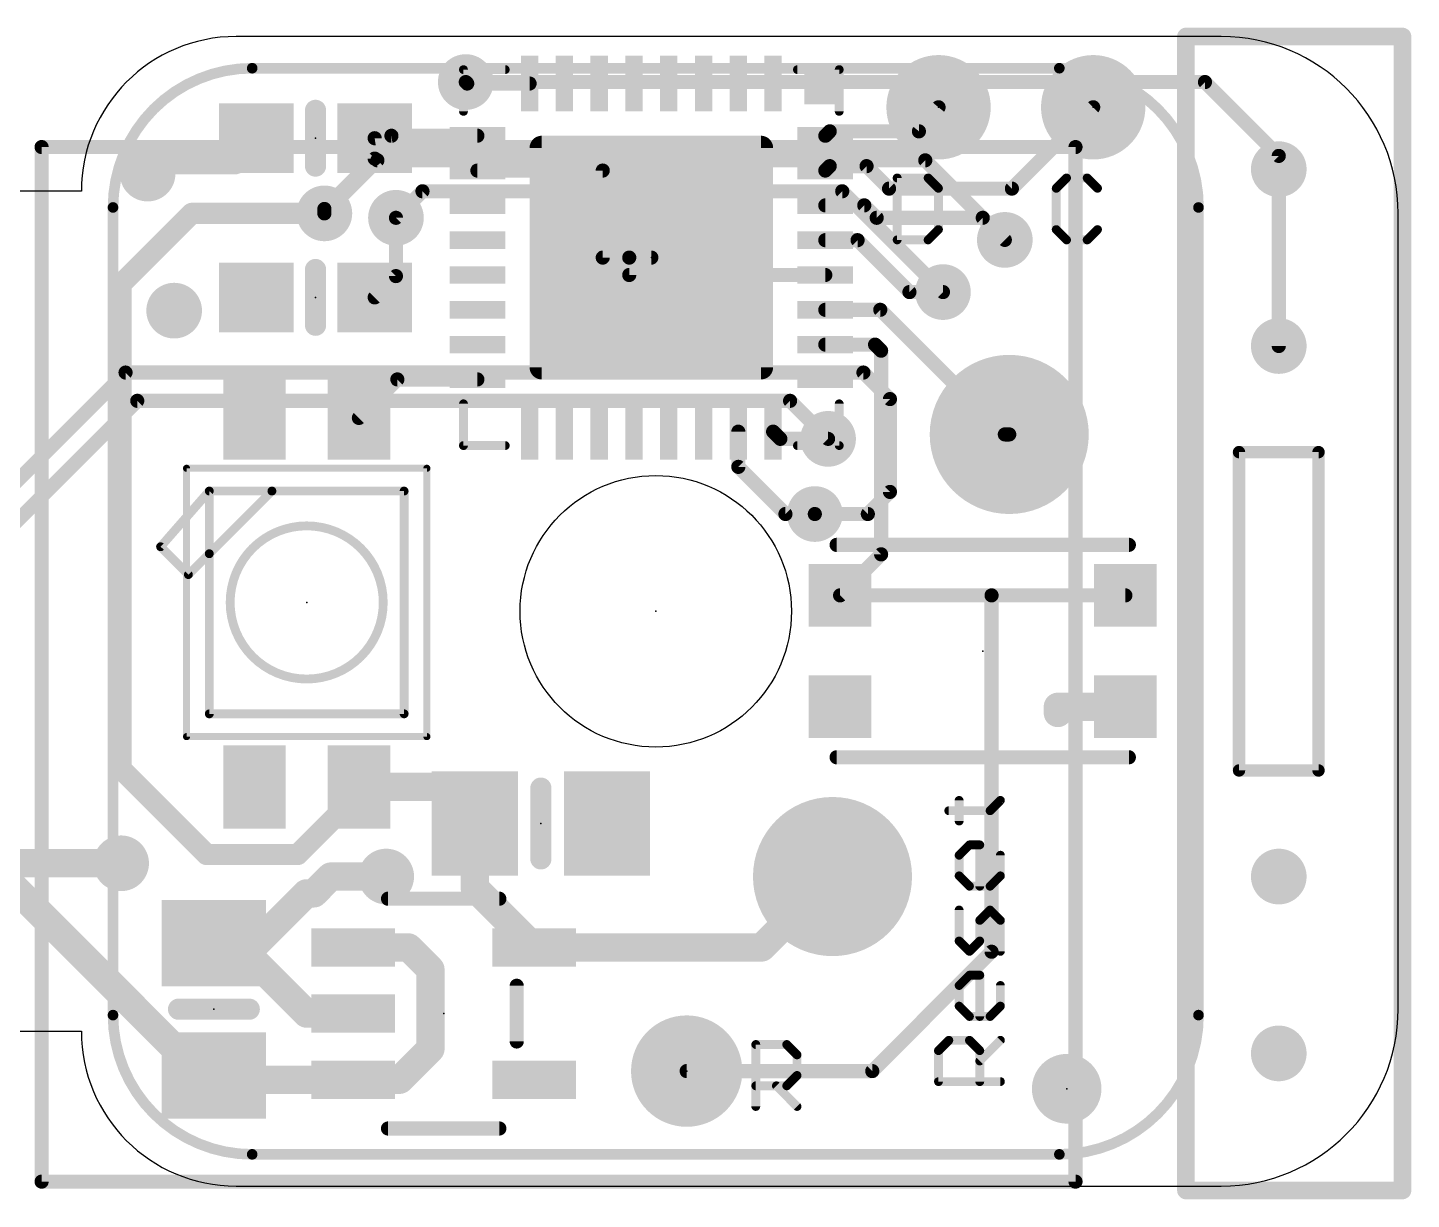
# Model space of a CAD drawing. Extents: x 0 to 31.8, y -8.4 to 8.4.
# Drawn here: x 11.93 to 31.81, y -8.45 to 8.38 of the extents above; entities that cross this region are included whole.
import ezdxf

# ---------------------------------------------------------------- set-up
doc = ezdxf.new("R2010")
doc.units = 0
for name, color, linetype in [('1', 12, 'CONTINUOUS'), ('16', 5, 'CONTINUOUS'), ('17', 110, 'CONTINUOUS'), ('18', 3, 'CONTINUOUS'), ('20', 53, 'CONTINUOUS'), ('21', 40, 'CONTINUOUS'), ('22', 6, 'CONTINUOUS'), ('23', 53, 'CONTINUOUS'), ('24', 53, 'CONTINUOUS'), ('46', 140, 'CONTINUOUS')]:
    doc.layers.add(name, color=color, linetype=linetype)

# ---------------------------------------------------------------- blocks, each defined once
blk = doc.blocks.new('RECT')
blk.add_solid([(-0.5, -0.5), (0.5, -0.5), (-0.5, 0.5), (0.5, 0.5)])
blk = doc.blocks.new('PIE')
at = {"const_width": 0.5}
blk.add_lwpolyline([(0, -0.25, 1), (0, 0.25, 1), (0, -0.25)], format="xyb", dxfattribs=at)
blk = doc.blocks.new('RECT560000X560000R10')
at = {"const_width": 0.175}
blk.add_lwpolyline([(1.6625, -1.575), (1.6625, 1.575, 0.4142), (1.575, 1.6625), (-1.575, 1.6625, 0.4142), (-1.6625, 1.575), (-1.6625, -1.575, 0.4142), (-1.575, -1.6625), (1.575, -1.6625, 0.4142)], format="xyb", close=True, dxfattribs=at)
blk.add_solid([(-1.6004, -1.6004), (1.6004, -1.6004), (-1.6004, 1.6004), (1.6004, 1.6004)])
blk = doc.blocks.new('ROUNDP')
at = {"const_width": 0.5}
blk.add_lwpolyline([(0, -0.25, 1), (0, 0.25, 1), (0, -0.25)], format="xyb", dxfattribs=at)
blk = doc.blocks.new('ROUNDV')
at = {"const_width": 0.5}
blk.add_lwpolyline([(0, -0.25, 1), (0, 0.25, 1), (0, -0.25)], format="xyb", dxfattribs=at)

msp = doc.modelspace()

# ---------------------------------------------------------------- linework, layer by layer
at = {"layer": '1'}
for points, const_width in [([(31.6865, 8.255), (28.575, 8.255)], 0.254), ([(28.575, 8.255), (28.575, -8.3185)], 0.254), ([(31.6865, -8.3185), (31.6865, 8.255)], 0.254), ([(18.2455, 7.58), (18.2245, 7.601)], 0.2032), ([(19.1415, 7.58), (18.2455, 7.58)], 0.2032), ([(24.737, 6.8935), (25.019, 7.239)], 0.2032), ([(26.0732, 6.0707), (27.2415, 7.239)], 0.2032), ([(15.2155, 6.7945), (14.898, 6.477)], 0.4064), ([(23.3915, 6.83), (23.455, 6.8935)], 0.2032), ([(24.737, 6.8935), (23.455, 6.8935)], 0.2032), ([(26.9875, 6.6675), (12.1285, 6.6675)], 0.2032), ([(12.1285, 6.6675), (12.1285, -8.1915)], 0.2032), ([(17.156, 6.83), (16.9155, 6.7945)], 0.2032), ([(16.9155, 6.7945), (16.9155, 6.5015)], 0.2032), ([(18.3915, 6.83), (17.156, 6.83)], 0.2032), ([(26.9875, -8.1915), (26.9875, 6.6675)], 0.2032), ([(14.898, 6.477), (13.7795, 6.477)], 0.4064), ([(16.9155, 6.5015), (16.1925, 5.7785)], 0.2032), ([(18.3915, 6.33), (20.193, 6.33)], 0.2032), ([(20.193, 6.33), (20.193, 5.08)], 0.2032), ([(23.3915, 6.33), (23.455, 6.3935)], 0.2032), ([(23.9846, 6.3935), (23.455, 6.3935)], 0.2032), ([(23.9846, 6.3935), (24.3074, 6.0707)], 0.2032), ([(24.3074, 6.0707), (26.0732, 6.0707)], 0.2032), ([(14.2875, 5.715), (13.2715, 4.699)], 0.3048), ([(16.1925, 5.715), (14.2875, 5.715)], 0.3048), ([(16.1925, 5.7785), (16.1925, 5.715)], 0.2032), ([(23.3915, 5.83), (23.9515, 5.83)], 0.2032), ([(24.13, 5.6515), (23.9515, 5.83)], 0.2032), ([(17.2212, 4.8142), (17.2212, 5.6515)], 0.2032), ([(25.654, 5.6515), (24.13, 5.6515)], 0.2032), ([(25.654, 5.6515), (25.9715, 5.334)], 0.2032), ([(23.3915, 5.33), (23.8555, 5.33)], 0.2032), ([(24.6008, 4.5847), (23.8555, 5.33)], 0.2032), ([(20.193, 5.08), (20.574, 5.08)], 0.2032), ([(20.574, 5.08), (20.8915, 5.08)], 0.2032), ([(20.574, 4.83), (20.574, 5.08)], 0.2032), ([(13.2715, 4.699), (13.2715, -2.2654)], 0.3048), ([(16.9155, 4.5085), (17.2212, 4.8142)], 0.2032), ([(23.3915, 4.83), (20.574, 4.83)], 0.2032), ([(24.6008, 4.5847), (25.0825, 4.5847)], 0.2032), ([(23.3915, 4.33), (24.1815, 4.33)], 0.2032), ([(24.1815, 4.33), (25.9715, 2.54)], 0.2032), ([(23.3915, 3.83), (24.1068, 3.83)], 0.2032), ([(24.1068, 3.83), (24.1935, 3.7433)], 0.2032), ([(24.1935, 3.7433), (24.1935, 0.818)], 0.2032), ([(17.2415, 3.33), (16.6885, 2.777)], 0.2032), ([(18.3915, 3.33), (17.2415, 3.33)], 0.2032), ([(22.1415, 2.58), (22.1415, 2.0741)], 0.2032), ([(22.6415, 2.58), (22.745, 2.4765)], 0.2032), ([(25.9715, 2.54), (26.035, 2.54)], 0.2032), ([(22.745, 2.4765), (23.4315, 2.4765)], 0.2032), ([(22.1415, 2.0741), (22.8188, 1.3968)], 0.2032), ([(22.8188, 1.3968), (23.2408, 1.3968)], 0.2032), ([(24.1935, 0.818), (23.604, 0.2285)], 0.2032), ([(23.604, 0.2285), (25.781, 0.2285)], 0.2032), ([(25.781, 0.2285), (27.704, 0.2285)], 0.2032), ([(25.781, -4.8895), (25.781, 0.2285)], 0.2032), ([(27.704, -1.3715), (26.7335, -1.3715)], 0.4064), ([(26.7335, -1.3715), (26.7335, -1.4605)], 0.4064), ([(13.2715, -2.2654), (14.4986, -3.4925)], 0.3048), ([(17.829, -2.523), (16.6885, -2.523)], 0.4064), ([(16.6885, -2.6155), (16.6885, -2.523)], 0.3048), ([(18.354, -3.048), (17.829, -2.523)], 0.4064), ([(15.8115, -3.4925), (16.6885, -2.6155)], 0.3048), ([(18.354, -3.9754), (18.354, -3.048)], 0.4064), ([(14.4986, -3.4925), (15.8115, -3.4925)], 0.3048), ([(14.4333, -6.665), (11.4935, -3.7252)], 0.4064), ([(16.043, -4.0513), (16.2843, -3.81)], 0.4064), ([(16.2843, -3.81), (17.0815, -3.81)], 0.4064), ([(19.2071, -4.8285), (18.354, -3.9754)], 0.4064), ([(22.4765, -4.8285), (23.495, -3.81)], 0.4064), ([(15.2207, -4.765), (15.9344, -4.0513)], 0.4064), ([(15.9344, -4.0513), (16.043, -4.0513)], 0.4064), ([(14.925, -4.765), (14.605, -4.765)], 0.4064), ([(14.605, -4.765), (15.2207, -4.765)], 0.4064), ([(15.9385, -5.7785), (14.925, -4.765)], 0.4064), ([(16.6069, -4.8285), (17.4015, -4.8285)], 0.4064), ([(17.4015, -4.8285), (17.7165, -5.1435)], 0.4064), ([(19.2071, -4.8285), (22.4765, -4.8285)], 0.4064), ([(17.7165, -5.1435), (17.7165, -6.2865)], 0.4064), ([(24.0665, -6.604), (25.781, -4.8895)], 0.2032), ([(16.6069, -5.7785), (15.9385, -5.7785)], 0.4064), ([(17.7165, -6.2865), (17.2745, -6.7285)], 0.4064), ([(14.4333, -6.665), (14.605, -6.665)], 0.4064), ([(14.605, -6.665), (14.6685, -6.7285)], 0.4064), ([(14.6685, -6.7285), (16.6069, -6.7285)], 0.4064), ([(17.2745, -6.7285), (16.6069, -6.7285)], 0.4064), ([(21.3995, -6.604), (24.0665, -6.604)], 0.2032), ([(12.1285, -8.1915), (26.9875, -8.1915)], 0.2032), ([(28.575, -8.3185), (31.6865, -8.3185)], 0.254)]:
    msp.add_lwpolyline(points, dxfattribs=dict(at, const_width=const_width))
for points, const_width in [([(28.575, 8.3185, 1), (28.575, 8.1915)], 0.127), ([(28.6385, 8.255, 1), (28.5115, 8.255)], 0.127), ([(31.75, 8.255, 1), (31.623, 8.255)], 0.127), ([(31.6865, 8.1915, 1), (31.6865, 8.3185)], 0.127), ([(18.2604, 7.6369, 1), (18.1886, 7.565)], 0.1016), ([(18.2455, 7.6308, 1), (18.2455, 7.5292)], 0.1016), ([(18.2095, 7.5441, 1), (18.2814, 7.6159)], 0.1016), ([(19.1415, 7.5292, 1), (19.1415, 7.6308)], 0.1016), ([(25.0584, 7.2069, 1), (24.9796, 7.2711)], 0.1016), ([(27.2774, 7.2031, 1), (27.2056, 7.2749)], 0.1016), ([(15.2873, 6.7227, 1), (15.1437, 6.8663)], 0.2032), ([(23.455, 6.9443, 1), (23.455, 6.8427)], 0.1016), ([(23.4909, 6.8576, 1), (23.4191, 6.9294)], 0.1016), ([(24.6976, 6.9256, 1), (24.7764, 6.8614)], 0.1016), ([(24.737, 6.8427, 1), (24.737, 6.9443)], 0.1016), ([(12.1285, 6.7183, 1), (12.1285, 6.6167)], 0.1016), ([(12.1793, 6.6675, 1), (12.0777, 6.6675)], 0.1016), ([(16.9663, 6.7945, 1), (16.8647, 6.7945)], 0.1016), ([(16.9081, 6.8448, 1), (16.9229, 6.7442)], 0.1016), ([(17.156, 6.8808, 1), (17.156, 6.7792)], 0.1016), ([(17.1634, 6.7797, 1), (17.1486, 6.8803)], 0.1016), ([(18.3915, 6.7792, 1), (18.3915, 6.8808)], 0.1016), ([(23.3556, 6.8659, 1), (23.4274, 6.7941)], 0.1016), ([(27.0383, 6.6675, 1), (26.9367, 6.6675)], 0.1016), ([(26.9875, 6.6167, 1), (26.9875, 6.7183)], 0.1016), ([(13.7795, 6.5786, 1), (13.7795, 6.3754)], 0.2032), ([(14.8262, 6.5488, 1), (14.9698, 6.4052)], 0.2032), ([(14.898, 6.3754, 1), (14.898, 6.5786)], 0.2032), ([(16.9514, 6.4656, 1), (16.8796, 6.5374)], 0.1016), ([(16.8647, 6.5015, 1), (16.9663, 6.5015)], 0.1016), ([(18.3915, 6.3808, 1), (18.3915, 6.2792)], 0.1016), ([(20.2438, 6.33, 1), (20.1422, 6.33)], 0.1016), ([(20.193, 6.2792, 1), (20.193, 6.3808)], 0.1016), ([(23.3556, 6.3659, 1), (23.4274, 6.2941)], 0.1016), ([(23.455, 6.4443, 1), (23.455, 6.3427)], 0.1016), ([(23.4909, 6.3576, 1), (23.4191, 6.4294)], 0.1016), ([(24.0205, 6.4294, 1), (23.9487, 6.3576)], 0.1016), ([(23.9846, 6.3427, 1), (23.9846, 6.4443)], 0.1016), ([(24.3074, 6.1215, 1), (24.3074, 6.0199)], 0.1016), ([(26.0732, 6.0199, 1), (26.0732, 6.1215)], 0.1016), ([(24.2715, 6.0348, 1), (24.3433, 6.1066)], 0.1016), ([(26.0373, 6.1066, 1), (26.1091, 6.0348)], 0.1016), ([(14.2875, 5.7912, 1), (14.2875, 5.6388)], 0.1524), ([(14.3414, 5.6611, 1), (14.2336, 5.7689)], 0.1524), ([(16.2433, 5.7785, 1), (16.1417, 5.7785)], 0.1016), ([(16.1566, 5.8144, 1), (16.2284, 5.7426)], 0.1016), ([(16.1925, 5.6388, 1), (16.1925, 5.7912)], 0.1524), ([(23.3915, 5.8808, 1), (23.3915, 5.7792)], 0.1016), ([(23.9874, 5.8659, 1), (23.9156, 5.7941)], 0.1016), ([(23.9515, 5.7792, 1), (23.9515, 5.8808)], 0.1016), ([(16.1417, 5.715, 1), (16.2433, 5.715)], 0.1016), ([(17.272, 5.6515, 1), (17.1704, 5.6515)], 0.1016), ([(24.13, 5.7023, 1), (24.13, 5.6007)], 0.1016), ([(24.0941, 5.6156, 1), (24.1659, 5.6874)], 0.1016), ([(25.6899, 5.6874, 1), (25.6181, 5.6156)], 0.1016), ([(25.654, 5.6007, 1), (25.654, 5.7023)], 0.1016), ([(23.3915, 5.3808, 1), (23.3915, 5.2792)], 0.1016), ([(23.8914, 5.3659, 1), (23.8196, 5.2941)], 0.1016), ([(23.8555, 5.2792, 1), (23.8555, 5.3808)], 0.1016), ([(25.9356, 5.2981, 1), (26.0074, 5.3699)], 0.1016), ([(20.193, 5.1308, 1), (20.193, 5.0292)], 0.1016), ([(20.574, 5.1308, 1), (20.574, 5.0292)], 0.1016), ([(20.6248, 5.08, 1), (20.5232, 5.08)], 0.1016), ([(20.574, 5.0292, 1), (20.574, 5.1308)], 0.1016), ([(20.8915, 5.0292, 1), (20.8915, 5.1308)], 0.1016), ([(20.1422, 5.08, 1), (20.2438, 5.08)], 0.1016), ([(13.3477, 4.699, 1), (13.1953, 4.699)], 0.1524), ([(13.2176, 4.7529, 1), (13.3254, 4.6451)], 0.1524), ([(17.1704, 4.8142, 1), (17.272, 4.8142)], 0.1016), ([(17.2571, 4.7783, 1), (17.1853, 4.8501)], 0.1016), ([(20.574, 4.8808, 1), (20.574, 4.7792)], 0.1016), ([(20.5232, 4.83, 1), (20.6248, 4.83)], 0.1016), ([(23.3915, 4.7792, 1), (23.3915, 4.8808)], 0.1016), ([(16.8796, 4.5444, 1), (16.9514, 4.4726)], 0.1016), ([(24.6008, 4.6355, 1), (24.6008, 4.5339)], 0.1016), ([(24.5649, 4.5488, 1), (24.6367, 4.6206)], 0.1016), ([(25.0825, 4.5339, 1), (25.0825, 4.6355)], 0.1016), ([(23.3915, 4.3808, 1), (23.3915, 4.2792)], 0.1016), ([(24.2174, 4.3659, 1), (24.1456, 4.2941)], 0.1016), ([(24.1815, 4.2792, 1), (24.1815, 4.3808)], 0.1016), ([(23.3915, 3.8808, 1), (23.3915, 3.7792)], 0.1016), ([(24.1427, 3.8659, 1), (24.0708, 3.7941)], 0.1016), ([(24.1068, 3.7792, 1), (24.1068, 3.8808)], 0.1016), ([(24.2443, 3.7433, 1), (24.1427, 3.7433)], 0.1016), ([(24.1576, 3.7073, 1), (24.2294, 3.7792)], 0.1016), ([(17.2415, 3.3808, 1), (17.2415, 3.2792)], 0.1016), ([(17.2774, 3.2941, 1), (17.2056, 3.3659)], 0.1016), ([(18.3915, 3.2792, 1), (18.3915, 3.3808)], 0.1016), ([(16.6526, 2.8129, 1), (16.7244, 2.7411)], 0.1016), ([(22.1923, 2.58, 1), (22.0907, 2.58)], 0.1016), ([(22.6774, 2.6159, 1), (22.6056, 2.5441)], 0.1016), ([(25.9715, 2.5908, 1), (25.9715, 2.4892)], 0.1016), ([(25.9356, 2.5041, 1), (26.0074, 2.5759)], 0.1016), ([(26.035, 2.4892, 1), (26.035, 2.5908)], 0.1016), ([(22.745, 2.5273, 1), (22.745, 2.4257)], 0.1016), ([(22.7091, 2.4406, 1), (22.7809, 2.5124)], 0.1016), ([(23.4315, 2.4257, 1), (23.4315, 2.5273)], 0.1016), ([(22.1774, 2.11, 1), (22.1056, 2.0382)], 0.1016), ([(22.0907, 2.0741, 1), (22.1923, 2.0741)], 0.1016), ([(22.8188, 1.4476, 1), (22.8188, 1.346)], 0.1016), ([(22.7828, 1.3609, 1), (22.8547, 1.4328)], 0.1016), ([(23.2408, 1.346, 1), (23.2408, 1.4476)], 0.1016), ([(24.1427, 0.818, 1), (24.2443, 0.818)], 0.1016), ([(24.2294, 0.7821, 1), (24.1576, 0.8539)], 0.1016), ([(23.604, 0.2793, 1), (23.604, 0.1777)], 0.1016), ([(23.5681, 0.2644, 1), (23.6399, 0.1926)], 0.1016), ([(25.781, 0.2793, 1), (25.781, 0.1777)], 0.1016), ([(25.8318, 0.2285, 1), (25.7302, 0.2285)], 0.1016), ([(25.781, 0.1777, 1), (25.781, 0.2793)], 0.1016), ([(27.704, 0.1777, 1), (27.704, 0.2793)], 0.1016), ([(26.7335, -1.2699, 1), (26.7335, -1.4731)], 0.2032), ([(26.8351, -1.3715, 1), (26.6319, -1.3715)], 0.2032), ([(27.704, -1.4731, 1), (27.704, -1.2699)], 0.2032), ([(26.6319, -1.4605, 1), (26.8351, -1.4605)], 0.2032), ([(13.3254, -2.2115, 1), (13.2176, -2.3193)], 0.1524), ([(13.1953, -2.2654, 1), (13.3477, -2.2654)], 0.1524), ([(16.6885, -2.4214, 1), (16.6885, -2.6246)], 0.2032), ([(16.7647, -2.523, 1), (16.6123, -2.523)], 0.1524), ([(17.9008, -2.4512, 1), (17.7572, -2.5948)], 0.2032), ([(17.829, -2.6246, 1), (17.829, -2.4214)], 0.2032), ([(16.6123, -2.6155, 1), (16.7647, -2.6155)], 0.1524), ([(16.7424, -2.6694, 1), (16.6346, -2.5616)], 0.1524), ([(18.4556, -3.048, 1), (18.2524, -3.048)], 0.2032), ([(18.2822, -3.1198, 1), (18.4258, -2.9762)], 0.2032), ([(14.4986, -3.4163, 1), (14.4986, -3.5687)], 0.1524), ([(14.4447, -3.5464, 1), (14.5525, -3.4386)], 0.1524), ([(15.7576, -3.4386, 1), (15.8654, -3.5464)], 0.1524), ([(15.8115, -3.5687, 1), (15.8115, -3.4163)], 0.1524), ([(16.2843, -3.7084, 1), (16.2843, -3.9116)], 0.2032), ([(16.3561, -3.8818, 1), (16.2124, -3.7382)], 0.2032), ([(17.0815, -3.9116, 1), (17.0815, -3.7084)], 0.2032), ([(18.4258, -3.9036, 1), (18.2822, -4.0472)], 0.2032), ([(23.5668, -3.8818, 1), (23.4232, -3.7382)], 0.2032), ([(15.9344, -3.9497, 1), (15.9344, -4.1529)], 0.2032), ([(16.0062, -4.1231, 1), (15.8625, -3.9795)], 0.2032), ([(15.9711, -3.9795, 1), (16.1148, -4.1231)], 0.2032), ([(16.043, -4.1529, 1), (16.043, -3.9497)], 0.2032), ([(18.2524, -3.9754, 1), (18.4556, -3.9754)], 0.2032), ([(14.605, -4.6634, 1), (14.605, -4.8666)], 0.2032), ([(14.605, -4.6634, 1), (14.605, -4.8666)], 0.2032), ([(14.9968, -4.6932, 1), (14.8532, -4.8368)], 0.2032), ([(14.925, -4.8666, 1), (14.925, -4.6634)], 0.2032), ([(15.2207, -4.8666, 1), (15.2207, -4.6634)], 0.2032), ([(15.1488, -4.6932, 1), (15.2925, -4.8368)], 0.2032), ([(16.6069, -4.7269, 1), (16.6069, -4.9301)], 0.2032), ([(17.4733, -4.7567, 1), (17.3297, -4.9003)], 0.2032), ([(17.4015, -4.9301, 1), (17.4015, -4.7269)], 0.2032), ([(19.2071, -4.7269, 1), (19.2071, -4.9301)], 0.2032), ([(19.1353, -4.9003, 1), (19.2789, -4.7567)], 0.2032), ([(22.4047, -4.7567, 1), (22.5483, -4.9003)], 0.2032), ([(22.4765, -4.9301, 1), (22.4765, -4.7269)], 0.2032), ([(17.8181, -5.1435, 1), (17.6149, -5.1435)], 0.2032), ([(17.6447, -5.2153, 1), (17.7883, -5.0717)], 0.2032), ([(25.7302, -4.8895, 1), (25.8318, -4.8895)], 0.1016), ([(25.8169, -4.9254, 1), (25.7451, -4.8536)], 0.1016), ([(15.9385, -5.6769, 1), (15.9385, -5.8801)], 0.2032), ([(15.8667, -5.8503, 1), (16.0103, -5.7067)], 0.2032), ([(16.6069, -5.8801, 1), (16.6069, -5.6769)], 0.2032), ([(17.7883, -6.3583, 1), (17.6447, -6.2147)], 0.2032), ([(17.6149, -6.2865, 1), (17.8181, -6.2865)], 0.2032), ([(14.4333, -6.5634, 1), (14.4333, -6.7666)], 0.2032), ([(14.3614, -6.7368, 1), (14.5051, -6.5932)], 0.2032), ([(14.6768, -6.5932, 1), (14.5332, -6.7368)], 0.2032), ([(14.6685, -6.6269, 1), (14.6685, -6.8301)], 0.2032), ([(14.5967, -6.8003, 1), (14.7403, -6.6567)], 0.2032), ([(14.605, -6.7666, 1), (14.605, -6.5634)], 0.2032), ([(16.6069, -6.6269, 1), (16.6069, -6.8301)], 0.2032), ([(16.6069, -6.8301, 1), (16.6069, -6.6269)], 0.2032), ([(17.2027, -6.6567, 1), (17.3463, -6.8003)], 0.2032), ([(17.2745, -6.8301, 1), (17.2745, -6.6269)], 0.2032), ([(21.3995, -6.5532, 1), (21.3995, -6.6548)], 0.1016), ([(24.0306, -6.5681, 1), (24.1024, -6.6399)], 0.1016), ([(24.0665, -6.6548, 1), (24.0665, -6.5532)], 0.1016), ([(12.1285, -8.1407, 1), (12.1285, -8.2423)], 0.1016), ([(12.0777, -8.1915, 1), (12.1793, -8.1915)], 0.1016), ([(26.9367, -8.1915, 1), (27.0383, -8.1915)], 0.1016), ([(26.9875, -8.2423, 1), (26.9875, -8.1407)], 0.1016), ([(28.575, -8.255, 1), (28.575, -8.382)], 0.127), ([(28.5115, -8.3185, 1), (28.6385, -8.3185)], 0.127), ([(31.623, -8.3185, 1), (31.75, -8.3185)], 0.127), ([(31.6865, -8.382, 1), (31.6865, -8.255)], 0.127)]:
    msp.add_lwpolyline(points, format="xyb", dxfattribs=dict(at, const_width=const_width))
at = {"layer": '16'}
for points, const_width in [([(31.6865, 8.255), (28.575, 8.255)], 0.254), ([(28.575, 8.255), (28.575, -8.3185)], 0.254), ([(31.6865, -8.3185), (31.6865, 8.255)], 0.254), ([(18.2245, 7.601), (28.8481, 7.601)], 0.2032), ([(28.8481, 7.601), (29.9085, 6.5405)], 0.2032), ([(26.9875, 6.6675), (12.1285, 6.6675)], 0.2032), ([(12.1285, 6.6675), (12.1285, -8.1915)], 0.2032), ([(26.9875, -8.1915), (26.9875, 6.6675)], 0.2032), ([(16.1925, 5.715), (16.9545, 6.477)], 0.2032), ([(24.8285, 6.477), (16.9545, 6.477)], 0.2032), ([(25.9715, 5.334), (24.8285, 6.477)], 0.2032), ([(29.9085, 6.5405), (29.9085, 3.81)], 0.2032), ([(17.2212, 5.6515), (17.6022, 6.0325)], 0.2032), ([(23.6347, 6.0325), (17.6022, 6.0325)], 0.2032), ([(23.6347, 6.0325), (25.0825, 4.5847)], 0.2032), ([(10.906, 1), (13.335, 3.429)], 0.2032), ([(13.335, 3.429), (23.9395, 3.429)], 0.2032), ([(23.9395, 3.429), (24.3205, 3.048)], 0.2032), ([(13.5033, 3.0226), (9.5282, -0.9525)], 0.2032), ([(22.8854, 3.0226), (13.5033, 3.0226)], 0.2032), ([(23.4315, 2.4765), (22.8854, 3.0226)], 0.2032), ([(24.3205, 3.048), (24.3205, 1.7145)], 0.2032), ([(24.3205, 1.7145), (24.0028, 1.3968)], 0.2032), ([(24.0028, 1.3968), (23.2408, 1.3968)], 0.2032), ([(4.753, -3.6195), (13.2715, -3.6195)], 0.4064), ([(12.1285, -8.1915), (26.9875, -8.1915)], 0.2032), ([(28.575, -8.3185), (31.6865, -8.3185)], 0.254)]:
    msp.add_lwpolyline(points, dxfattribs=dict(at, const_width=const_width))
for points, const_width in [([(28.575, 8.3185, 1), (28.575, 8.1915)], 0.127), ([(28.6385, 8.255, 1), (28.5115, 8.255)], 0.127), ([(31.75, 8.255, 1), (31.623, 8.255)], 0.127), ([(31.6865, 8.1915, 1), (31.6865, 8.3185)], 0.127), ([(18.2245, 7.6517, 1), (18.2245, 7.5502)], 0.1016), ([(28.884, 7.6369, 1), (28.8121, 7.565)], 0.1016), ([(28.8481, 7.5502, 1), (28.8481, 7.6517)], 0.1016), ([(12.1285, 6.7183, 1), (12.1285, 6.6167)], 0.1016), ([(12.1793, 6.6675, 1), (12.0777, 6.6675)], 0.1016), ([(27.0383, 6.6675, 1), (26.9367, 6.6675)], 0.1016), ([(26.9875, 6.6167, 1), (26.9875, 6.7183)], 0.1016), ([(16.9545, 6.5278, 1), (16.9545, 6.4262)], 0.1016), ([(16.9904, 6.4411, 1), (16.9186, 6.5129)], 0.1016), ([(24.8644, 6.5129, 1), (24.7926, 6.4411)], 0.1016), ([(24.8285, 6.4262, 1), (24.8285, 6.5278)], 0.1016), ([(29.9593, 6.5405, 1), (29.8577, 6.5405)], 0.1016), ([(29.8726, 6.5046, 1), (29.9444, 6.5764)], 0.1016), ([(17.6022, 6.0833, 1), (17.6022, 5.9817)], 0.1016), ([(17.6381, 5.9966, 1), (17.5663, 6.0684)], 0.1016), ([(23.6706, 6.0684, 1), (23.5988, 5.9966)], 0.1016), ([(23.6347, 5.9817, 1), (23.6347, 6.0833)], 0.1016), ([(16.1566, 5.7509, 1), (16.2284, 5.6791)], 0.1016), ([(17.1853, 5.6874, 1), (17.2571, 5.6156)], 0.1016), ([(25.9356, 5.2981, 1), (26.0074, 5.3699)], 0.1016), ([(25.0466, 4.5488, 1), (25.1184, 4.6206)], 0.1016), ([(29.8577, 3.81, 1), (29.9593, 3.81)], 0.1016), ([(13.335, 3.4798, 1), (13.335, 3.3782)], 0.1016), ([(13.3709, 3.3931, 1), (13.2991, 3.4649)], 0.1016), ([(23.9754, 3.4649, 1), (23.9036, 3.3931)], 0.1016), ([(23.9395, 3.3782, 1), (23.9395, 3.4798)], 0.1016), ([(13.5033, 3.0734, 1), (13.5033, 2.9718)], 0.1016), ([(13.5393, 2.9867, 1), (13.4674, 3.0585)], 0.1016), ([(22.9213, 3.0585, 1), (22.8495, 2.9867)], 0.1016), ([(22.8854, 2.9718, 1), (22.8854, 3.0734)], 0.1016), ([(24.3713, 3.048, 1), (24.2697, 3.048)], 0.1016), ([(24.2846, 3.0121, 1), (24.3564, 3.0839)], 0.1016), ([(23.3956, 2.4406, 1), (23.4674, 2.5124)], 0.1016), ([(24.3564, 1.6786, 1), (24.2846, 1.7504)], 0.1016), ([(24.2697, 1.7145, 1), (24.3713, 1.7145)], 0.1016), ([(23.2408, 1.4476, 1), (23.2408, 1.346)], 0.1016), ([(23.9669, 1.4328, 1), (24.0388, 1.3609)], 0.1016), ([(24.0028, 1.346, 1), (24.0028, 1.4476)], 0.1016), ([(13.2715, -3.7211, 1), (13.2715, -3.5179)], 0.2032), ([(12.1285, -8.1407, 1), (12.1285, -8.2423)], 0.1016), ([(12.0777, -8.1915, 1), (12.1793, -8.1915)], 0.1016), ([(26.9367, -8.1915, 1), (27.0383, -8.1915)], 0.1016), ([(26.9875, -8.2423, 1), (26.9875, -8.1407)], 0.1016), ([(28.575, -8.255, 1), (28.575, -8.382)], 0.127), ([(28.5115, -8.3185, 1), (28.6385, -8.3185)], 0.127), ([(31.623, -8.3185, 1), (31.75, -8.3185)], 0.127), ([(31.6865, -8.382, 1), (31.6865, -8.255)], 0.127)]:
    msp.add_lwpolyline(points, format="xyb", dxfattribs=dict(at, const_width=const_width))
at = {"layer": '20'}
for p, q in [((29.083, 8.255), (14.9225, 8.255)), ((12.7, 6.0325), (1.27, 6.0325)), ((31.623, -4.445), (31.623, 5.715)), ((31.623, -5.715), (31.623, -4.064)), ((1.3, -6.0325), (12.7, -6.0325)), ((14.9225, -8.255), (29.083, -8.255))]:
    msp.add_line(p, q, dxfattribs=at)
msp.add_circle((20.955, 0), 1.95, dxfattribs=at)
for centre, radius, start, end in [((14.9225, 6.0325), 2.2225, 90, 180), ((29.083, 5.715), 2.54, 0, 90), ((29.083, -5.715), 2.54, 270, 0), ((14.9225, -6.0325), 2.2225, 180, 270)]:
    msp.add_arc(centre, radius, start, end, dxfattribs=at)
at = {"layer": '21'}
for points, const_width in [([(18.7915, 7.78), (18.1915, 7.78)], 0.127), ([(18.1915, 7.78), (18.1915, 7.18)], 0.127), ([(23.5915, 7.78), (22.9915, 7.78)], 0.127), ([(23.5915, 7.18), (23.5915, 7.78)], 0.127), ([(16.0655, 6.3945), (16.0655, 7.1945)], 0.3048), ([(24.4242, 6.2238), (24.4242, 5.334)], 0.127), ([(24.8691, 6.2238), (24.4242, 6.2238)], 0.127), ([(25.0174, 6.0755), (24.8691, 6.2238)], 0.127), ([(26.8585, 6.2238), (26.7102, 6.0755)], 0.127), ([(27.1551, 6.2238), (26.8585, 6.2238)], 0.127), ([(27.3034, 6.0755), (27.1551, 6.2238)], 0.127), ([(25.0174, 5.4823), (25.0174, 6.0755)], 0.127), ([(26.7102, 6.0755), (26.7102, 5.4823)], 0.127), ([(24.4242, 5.334), (24.8691, 5.334)], 0.127), ([(24.8691, 5.334), (25.0174, 5.4823)], 0.127), ([(26.7102, 5.4823), (26.8585, 5.334)], 0.127), ([(26.8585, 5.334), (27.1551, 5.334)], 0.127), ([(27.1551, 5.334), (27.3034, 5.4823)], 0.127), ([(16.0655, 4.1085), (16.0655, 4.9085)], 0.3048), ([(18.1915, 2.38), (18.1915, 2.98)], 0.127), ([(23.5915, 2.98), (23.5915, 2.38)], 0.127), ([(18.7915, 2.38), (18.1915, 2.38)], 0.127), ([(23.5915, 2.38), (22.9915, 2.38)], 0.127), ([(23.554, 0.9539), (27.754, 0.9539)], 0.2032), ([(27.754, -2.0969), (23.554, -2.0969)], 0.2032), ([(19.304, -2.54), (19.304, -3.556)], 0.3048), ([(25.3148, -3.0128), (25.3148, -2.7162)], 0.127), ([(25.7597, -2.8645), (25.908, -2.7162)], 0.127), ([(25.1665, -2.8645), (25.7597, -2.8645)], 0.127), ([(25.3148, -3.5034), (25.4631, -3.3552)], 0.127), ([(25.4631, -3.3552), (25.6114, -3.3552)], 0.127), ([(25.6114, -3.3552), (25.6114, -3.9483)], 0.127), ([(25.3148, -3.8), (25.3148, -3.5034)], 0.127), ([(25.908, -3.5034), (25.908, -3.8)], 0.127), ([(25.4631, -3.9483), (25.3148, -3.8)], 0.127), ([(25.908, -3.8), (25.7597, -3.9483)], 0.127), ([(25.7597, -3.9483), (25.4631, -3.9483)], 0.127), ([(18.707, -4.1285), (17.107, -4.1285)], 0.2032), ([(25.3148, -4.7355), (25.3148, -4.2907)], 0.127), ([(25.7597, -4.2907), (25.6114, -4.439)], 0.127), ([(25.908, -4.439), (25.7597, -4.2907)], 0.127), ([(25.6114, -4.439), (25.6114, -4.7355)], 0.127), ([(25.908, -4.8838), (25.908, -4.439)], 0.127), ([(25.4631, -4.8838), (25.3148, -4.7355)], 0.127), ([(25.6114, -4.7355), (25.4631, -4.8838)], 0.127), ([(25.3148, -5.3745), (25.4631, -5.2262)], 0.127), ([(25.4631, -5.2262), (25.6114, -5.2262)], 0.127), ([(25.6114, -5.2262), (25.6114, -5.8194)], 0.127), ([(18.957, -5.3785), (18.957, -6.1785)], 0.2032), ([(25.3148, -5.6711), (25.3148, -5.3745)], 0.127), ([(25.908, -5.3745), (25.908, -5.6711)], 0.127), ([(14.097, -5.715), (15.113, -5.715)], 0.3048), ([(25.4631, -5.8194), (25.3148, -5.6711)], 0.127), ([(25.7597, -5.8194), (25.4631, -5.8194)], 0.127), ([(25.908, -5.6711), (25.7597, -5.8194)], 0.127), ([(22.3922, -7.112), (22.3922, -6.2222)], 0.127), ([(22.3922, -6.2222), (22.8371, -6.2222)], 0.127), ([(22.8371, -6.2222), (22.9854, -6.3705)], 0.127), ([(25.0182, -6.31), (25.1665, -6.1617)], 0.127), ([(25.1665, -6.1617), (25.4631, -6.1617)], 0.127), ([(25.4631, -6.1617), (25.6114, -6.31)], 0.127), ([(25.6114, -6.4583), (25.908, -6.1617)], 0.127), ([(22.9854, -6.3705), (22.9854, -6.6671)], 0.127), ([(25.0182, -6.7549), (25.0182, -6.31)], 0.127), ([(25.6114, -6.31), (25.6114, -6.7549)], 0.127), ([(22.8371, -6.8154), (22.3922, -6.8154)], 0.127), ([(22.6888, -6.8154), (22.9854, -7.112)], 0.127), ([(22.9854, -6.6671), (22.8371, -6.8154)], 0.127), ([(25.908, -6.7549), (25.0182, -6.7549)], 0.127), ([(18.707, -7.4285), (17.107, -7.4285)], 0.2032)]:
    msp.add_lwpolyline(points, dxfattribs=dict(at, const_width=const_width))
for points, const_width in [([(18.2233, 7.78, 1), (18.1598, 7.78)], 0.0635), ([(18.1915, 7.8117, 1), (18.1915, 7.7483)], 0.0635), ([(18.7915, 7.7483, 1), (18.7915, 7.8117)], 0.0635), ([(22.9915, 7.8117, 1), (22.9915, 7.7483)], 0.0635), ([(23.6232, 7.78, 1), (23.5598, 7.78)], 0.0635), ([(23.5915, 7.7483, 1), (23.5915, 7.8117)], 0.0635), ([(16.1417, 7.1945, 1), (15.9893, 7.1945)], 0.1524), ([(18.1598, 7.18, 1), (18.2233, 7.18)], 0.0635), ([(23.5598, 7.18, 1), (23.6232, 7.18)], 0.0635), ([(15.9893, 6.3945, 1), (16.1417, 6.3945)], 0.1524), ([(24.456, 6.2238, 1), (24.3925, 6.2238)], 0.0635), ([(24.4242, 6.2555, 1), (24.4242, 6.192)], 0.0635), ([(24.8916, 6.2462, 1), (24.8467, 6.2013)], 0.0635), ([(24.8691, 6.192, 1), (24.8691, 6.2555)], 0.0635), ([(26.8585, 6.2555, 1), (26.8585, 6.192)], 0.0635), ([(26.881, 6.2013, 1), (26.8361, 6.2462)], 0.0635), ([(27.1776, 6.2462, 1), (27.1327, 6.2013)], 0.0635), ([(27.1551, 6.192, 1), (27.1551, 6.2555)], 0.0635), ([(25.0492, 6.0755, 1), (24.9857, 6.0755)], 0.0635), ([(24.995, 6.053, 1), (25.0399, 6.0979)], 0.0635), ([(26.742, 6.0755, 1), (26.6785, 6.0755)], 0.0635), ([(26.6878, 6.0979, 1), (26.7327, 6.053)], 0.0635), ([(27.281, 6.053, 1), (27.3259, 6.0979)], 0.0635), ([(24.4242, 5.3658, 1), (24.4242, 5.3023)], 0.0635), ([(24.8467, 5.3565, 1), (24.8916, 5.3115)], 0.0635), ([(24.8691, 5.3023, 1), (24.8691, 5.3658)], 0.0635), ([(24.9857, 5.4823, 1), (25.0492, 5.4823)], 0.0635), ([(25.0399, 5.4598, 1), (24.995, 5.5047)], 0.0635), ([(26.7327, 5.5047, 1), (26.6878, 5.4598)], 0.0635), ([(26.6785, 5.4823, 1), (26.742, 5.4823)], 0.0635), ([(26.8585, 5.3658, 1), (26.8585, 5.3023)], 0.0635), ([(26.8361, 5.3115, 1), (26.881, 5.3565)], 0.0635), ([(27.1327, 5.3565, 1), (27.1776, 5.3115)], 0.0635), ([(27.1551, 5.3023, 1), (27.1551, 5.3658)], 0.0635), ([(27.3259, 5.4598, 1), (27.281, 5.5047)], 0.0635), ([(24.3925, 5.334, 1), (24.456, 5.334)], 0.0635), ([(16.1417, 4.9085, 1), (15.9893, 4.9085)], 0.1524), ([(15.9893, 4.1085, 1), (16.1417, 4.1085)], 0.1524), ([(18.2233, 2.98, 1), (18.1598, 2.98)], 0.0635), ([(23.6232, 2.98, 1), (23.5598, 2.98)], 0.0635), ([(18.1915, 2.4118, 1), (18.1915, 2.3482)], 0.0635), ([(18.1598, 2.38, 1), (18.2233, 2.38)], 0.0635), ([(18.7915, 2.3482, 1), (18.7915, 2.4118)], 0.0635), ([(22.9915, 2.4118, 1), (22.9915, 2.3482)], 0.0635), ([(23.5598, 2.38, 1), (23.6232, 2.38)], 0.0635), ([(23.5915, 2.3482, 1), (23.5915, 2.4118)], 0.0635), ([(23.554, 1.0047, 1), (23.554, 0.9031)], 0.1016), ([(27.754, 0.9031, 1), (27.754, 1.0047)], 0.1016), ([(23.554, -2.0461, 1), (23.554, -2.1477)], 0.1016), ([(27.754, -2.1477, 1), (27.754, -2.0461)], 0.1016), ([(19.3802, -2.54, 1), (19.2278, -2.54)], 0.1524), ([(25.3466, -2.7162, 1), (25.2831, -2.7162)], 0.0635), ([(25.9305, -2.7387, 1), (25.8855, -2.6938)], 0.0635), ([(25.1665, -2.8328, 1), (25.1665, -2.8963)], 0.0635), ([(25.2831, -3.0128, 1), (25.3466, -3.0128)], 0.0635), ([(25.7373, -2.8421, 1), (25.7822, -2.887)], 0.0635), ([(25.7597, -2.8963, 1), (25.7597, -2.8328)], 0.0635), ([(25.4631, -3.3234, 1), (25.4631, -3.3869)], 0.0635), ([(25.4856, -3.3776, 1), (25.4407, -3.3327)], 0.0635), ([(25.6432, -3.3552, 1), (25.5797, -3.3552)], 0.0635), ([(25.6114, -3.3869, 1), (25.6114, -3.3234)], 0.0635), ([(19.2278, -3.556, 1), (19.3802, -3.556)], 0.1524), ([(25.3466, -3.5034, 1), (25.2831, -3.5034)], 0.0635), ([(25.2924, -3.481, 1), (25.3373, -3.5259)], 0.0635), ([(25.9398, -3.5034, 1), (25.8763, -3.5034)], 0.0635), ([(25.3373, -3.7776, 1), (25.2924, -3.8225)], 0.0635), ([(25.2831, -3.8, 1), (25.3466, -3.8)], 0.0635), ([(25.8763, -3.8, 1), (25.9398, -3.8)], 0.0635), ([(25.9305, -3.8225, 1), (25.8855, -3.7776)], 0.0635), ([(25.4631, -3.9166, 1), (25.4631, -3.9801)], 0.0635), ([(25.4407, -3.9708, 1), (25.4856, -3.9259)], 0.0635), ([(25.5797, -3.9483, 1), (25.6432, -3.9483)], 0.0635), ([(25.7373, -3.9259, 1), (25.7822, -3.9708)], 0.0635), ([(25.7597, -3.9801, 1), (25.7597, -3.9166)], 0.0635), ([(17.107, -4.0777, 1), (17.107, -4.1793)], 0.1016), ([(18.707, -4.1793, 1), (18.707, -4.0777)], 0.1016), ([(25.3466, -4.2907, 1), (25.2831, -4.2907)], 0.0635), ([(25.7822, -4.2682, 1), (25.7373, -4.3131)], 0.0635), ([(25.7822, -4.3131, 1), (25.7373, -4.2682)], 0.0635), ([(25.6432, -4.439, 1), (25.5797, -4.439)], 0.0635), ([(25.589, -4.4165, 1), (25.6339, -4.4614)], 0.0635), ([(25.9398, -4.439, 1), (25.8763, -4.439)], 0.0635), ([(25.8855, -4.4614, 1), (25.9305, -4.4165)], 0.0635), ([(25.3373, -4.7131, 1), (25.2924, -4.758)], 0.0635), ([(25.2831, -4.7355, 1), (25.3466, -4.7355)], 0.0635), ([(25.5797, -4.7355, 1), (25.6432, -4.7355)], 0.0635), ([(25.6339, -4.758, 1), (25.589, -4.7131)], 0.0635), ([(25.4407, -4.8614, 1), (25.4856, -4.9063)], 0.0635), ([(25.4407, -4.9063, 1), (25.4856, -4.8614)], 0.0635), ([(25.8763, -4.8838, 1), (25.9398, -4.8838)], 0.0635), ([(25.4631, -5.1944, 1), (25.4631, -5.2579)], 0.0635), ([(25.4856, -5.2486, 1), (25.4407, -5.2037)], 0.0635), ([(25.6432, -5.2262, 1), (25.5797, -5.2262)], 0.0635), ([(25.6114, -5.2579, 1), (25.6114, -5.1944)], 0.0635), ([(19.0078, -5.3785, 1), (18.9062, -5.3785)], 0.1016), ([(25.3466, -5.3745, 1), (25.2831, -5.3745)], 0.0635), ([(25.2924, -5.352, 1), (25.3373, -5.3969)], 0.0635), ([(25.9398, -5.3745, 1), (25.8763, -5.3745)], 0.0635), ([(14.097, -5.6388, 1), (14.097, -5.7912)], 0.1524), ([(15.113, -5.7912, 1), (15.113, -5.6388)], 0.1524), ([(25.3373, -5.6486, 1), (25.2924, -5.6935)], 0.0635), ([(25.2831, -5.6711, 1), (25.3466, -5.6711)], 0.0635), ([(25.4631, -5.7876, 1), (25.4631, -5.8511)], 0.0635), ([(25.4407, -5.8418, 1), (25.4856, -5.7969)], 0.0635), ([(25.7373, -5.7969, 1), (25.7822, -5.8418)], 0.0635), ([(25.7597, -5.8511, 1), (25.7597, -5.7876)], 0.0635), ([(25.8763, -5.6711, 1), (25.9398, -5.6711)], 0.0635), ([(25.9305, -5.6935, 1), (25.8855, -5.6486)], 0.0635), ([(25.5797, -5.8194, 1), (25.6432, -5.8194)], 0.0635), ([(18.9062, -6.1785, 1), (19.0078, -6.1785)], 0.1016), ([(22.424, -6.2222, 1), (22.3605, -6.2222)], 0.0635), ([(22.3922, -6.1905, 1), (22.3922, -6.254)], 0.0635), ([(22.8596, -6.1998, 1), (22.8147, -6.2447)], 0.0635), ([(22.8371, -6.254, 1), (22.8371, -6.1905)], 0.0635), ([(25.1665, -6.13, 1), (25.1665, -6.1935)], 0.0635), ([(25.189, -6.1842, 1), (25.1441, -6.1393)], 0.0635), ([(25.4856, -6.1393, 1), (25.4407, -6.1842)], 0.0635), ([(25.4631, -6.1935, 1), (25.4631, -6.13)], 0.0635), ([(25.9305, -6.1842, 1), (25.8855, -6.1393)], 0.0635), ([(23.0172, -6.3705, 1), (22.9537, -6.3705)], 0.0635), ([(22.963, -6.393, 1), (23.0079, -6.3481)], 0.0635), ([(24.9958, -6.2875, 1), (25.0407, -6.3325)], 0.0635), ([(25.05, -6.31, 1), (24.9865, -6.31)], 0.0635), ([(25.6432, -6.31, 1), (25.5797, -6.31)], 0.0635), ([(25.589, -6.3325, 1), (25.6339, -6.2875)], 0.0635), ([(25.589, -6.4358, 1), (25.6339, -6.4807)], 0.0635), ([(22.3922, -6.7837, 1), (22.3922, -6.8472)], 0.0635), ([(22.7113, -6.793, 1), (22.6664, -6.8379)], 0.0635), ([(22.8371, -6.8472, 1), (22.8371, -6.7837)], 0.0635), ([(22.9537, -6.6671, 1), (23.0172, -6.6671)], 0.0635), ([(23.0079, -6.6896, 1), (22.963, -6.6447)], 0.0635), ([(25.0182, -6.7231, 1), (25.0182, -6.7866)], 0.0635), ([(24.9865, -6.7549, 1), (25.05, -6.7549)], 0.0635), ([(25.5797, -6.7549, 1), (25.6432, -6.7549)], 0.0635), ([(25.908, -6.7866, 1), (25.908, -6.7231)], 0.0635), ([(22.8147, -6.793, 1), (22.8596, -6.8379)], 0.0635), ([(22.3605, -7.112, 1), (22.424, -7.112)], 0.0635), ([(22.963, -7.1345, 1), (23.0079, -7.0895)], 0.0635), ([(17.107, -7.3777, 1), (17.107, -7.4793)], 0.1016), ([(18.707, -7.4793, 1), (18.707, -7.3777)], 0.1016)]:
    msp.add_lwpolyline(points, format="xyb", dxfattribs=dict(at, const_width=const_width))
at = {"layer": '22'}
for points, const_width in [([(15.155, 7.8, 0.4142), (13.155, 5.8)], 0.1524), ([(15.155, 7.8381, 1), (15.155, 7.7619)], 0.0762), ([(15.155, 7.7619, 1), (15.155, 7.8381)], 0.0762), ([(28.755, 5.8, 0.4142), (26.755, 7.8)], 0.1524), ([(26.755, 7.8381, 1), (26.755, 7.7619)], 0.0762), ([(26.755, 7.7619, 1), (26.755, 7.8381)], 0.0762), ([(13.1931, 5.8, 1), (13.1169, 5.8)], 0.0762), ([(13.1169, 5.8, 1), (13.1931, 5.8)], 0.0762), ([(28.7931, 5.8, 1), (28.7169, 5.8)], 0.0762), ([(28.7169, 5.8, 1), (28.7931, 5.8)], 0.0762), ([(14.5385, 1.7588, 1), (14.5385, 1.6953)], 0.0635), ([(14.5703, 1.727, 1), (14.5068, 1.727)], 0.0635), ([(14.5624, 1.7061, 1), (14.5146, 1.7479)], 0.0635), ([(15.4385, 1.7588, 1), (15.4385, 1.6953)], 0.0635), ([(15.461, 1.7045, 1), (15.416, 1.7495)], 0.0635), ([(15.4385, 1.6953, 1), (15.4385, 1.7588)], 0.0635), ([(17.3702, 1.727, 1), (17.3068, 1.727)], 0.0635), ([(17.3385, 1.6953, 1), (17.3385, 1.7588)], 0.0635), ([(15.9385, -0.973, 1), (15.9385, 1.227, 1), (15.9385, -0.973)], 0.127), ([(13.861, 0.9495, 1), (13.816, 0.9045)], 0.0635), ([(13.8146, 0.9479, 1), (13.8624, 0.9061)], 0.0635), ([(14.516, 0.8495, 1), (14.561, 0.8045)], 0.0635), ([(14.5703, 0.827, 1), (14.5068, 0.827)], 0.0635), ([(14.5068, 0.827, 1), (14.5703, 0.827)], 0.0635), ([(14.561, 0.8045, 1), (14.516, 0.8495)], 0.0635), ([(14.216, 0.5495, 1), (14.261, 0.5045)], 0.0635), ([(14.216, 0.5045, 1), (14.261, 0.5495)], 0.0635), ([(14.5385, -1.4413, 1), (14.5385, -1.5048)], 0.0635), ([(14.5068, -1.473, 1), (14.5703, -1.473)], 0.0635), ([(17.3068, -1.473, 1), (17.3702, -1.473)], 0.0635), ([(17.3385, -1.5048, 1), (17.3385, -1.4413)], 0.0635), ([(13.155, -5.8, 0.4142), (15.155, -7.8)], 0.1524), ([(13.1931, -5.8, 1), (13.1169, -5.8)], 0.0762), ([(13.1169, -5.8, 1), (13.1931, -5.8)], 0.0762), ([(26.755, -7.8, 0.4142), (28.755, -5.8)], 0.1524), ([(28.7931, -5.8, 1), (28.7169, -5.8)], 0.0762), ([(28.7169, -5.8, 1), (28.7931, -5.8)], 0.0762), ([(15.155, -7.7619, 1), (15.155, -7.8381)], 0.0762), ([(15.155, -7.8381, 1), (15.155, -7.7619)], 0.0762), ([(26.755, -7.7619, 1), (26.755, -7.8381)], 0.0762), ([(26.755, -7.8381, 1), (26.755, -7.7619)], 0.0762)]:
    msp.add_lwpolyline(points, format="xyb", dxfattribs=dict(at, const_width=const_width))
for points, const_width in [([(26.755, 7.8), (15.155, 7.8)], 0.1524), ([(13.155, 5.8), (13.155, -5.8)], 0.1524), ([(28.755, -5.8), (28.755, 5.8)], 0.1524), ([(13.8385, 0.927), (14.5385, 1.727)], 0.127), ([(15.4385, 1.727), (14.5385, 1.727)], 0.127), ([(14.5385, 1.727), (14.5385, 0.827)], 0.127), ([(15.4385, 1.727), (14.5385, 0.827)], 0.127), ([(17.3385, 1.727), (15.4385, 1.727)], 0.127), ([(17.3385, -1.473), (17.3385, 1.727)], 0.127), ([(14.2385, 0.527), (13.8385, 0.927)], 0.127), ([(14.5385, 0.827), (14.2385, 0.527)], 0.127), ([(14.5385, 0.827), (14.5385, -1.473)], 0.127), ([(14.5385, -1.473), (17.3385, -1.473)], 0.127), ([(15.155, -7.8), (26.755, -7.8)], 0.1524)]:
    msp.add_lwpolyline(points, dxfattribs=dict(at, const_width=const_width))
at = {"layer": '23'}
for p in [(25.019, 7.239), (27.2415, 7.239), (16.0655, 6.7945), (20.8915, 5.08), (16.0655, 4.5085), (25.654, -0.5715), (19.304, -3.048), (14.605, -5.715), (17.907, -5.7785), (21.3995, -6.604), (26.8605, -6.858)]:
    msp.add_point(p, dxfattribs=at)
at = {"layer": '24'}
for p in [(15.9385, 0.127), (20.955, 0)]:
    msp.add_point(p, dxfattribs=at)
at = {"layer": '46'}
for points, const_width in [([(29.3815, 2.286, 1), (29.2925, 2.286)], 0.0889), ([(29.337, 2.3304, 1), (29.337, 2.2416)], 0.0889), ([(30.5245, 2.286, 1), (30.4355, 2.286)], 0.0889), ([(30.48, 2.2416, 1), (30.48, 2.3304)], 0.0889), ([(14.2369, 2.054, 1), (14.1861, 2.054)], 0.0508), ([(14.2115, 2.0794, 1), (14.2115, 2.0286)], 0.0508), ([(17.6909, 2.054, 1), (17.6401, 2.054)], 0.0508), ([(17.6655, 2.0286, 1), (17.6655, 2.0794)], 0.0508), ([(14.2115, -1.7746, 1), (14.2115, -1.8254)], 0.0508), ([(14.1861, -1.8, 1), (14.2369, -1.8)], 0.0508), ([(17.6401, -1.8, 1), (17.6909, -1.8)], 0.0508), ([(17.6655, -1.8254, 1), (17.6655, -1.7746)], 0.0508), ([(29.2925, -2.286, 1), (29.3815, -2.286)], 0.0889), ([(29.337, -2.2416, 1), (29.337, -2.3304)], 0.0889), ([(30.4355, -2.286, 1), (30.5245, -2.286)], 0.0889), ([(30.48, -2.3304, 1), (30.48, -2.2416)], 0.0889)]:
    msp.add_lwpolyline(points, format="xyb", dxfattribs=dict(at, const_width=const_width))
for points, const_width in [([(30.48, 2.286), (29.337, 2.286)], 0.1778), ([(29.337, 2.286), (29.337, -2.286)], 0.1778), ([(30.48, -2.286), (30.48, 2.286)], 0.1778), ([(14.2115, 2.054), (14.2115, -1.8)], 0.1016), ([(17.6655, 2.054), (14.2115, 2.054)], 0.1016), ([(17.6655, -1.8), (17.6655, 2.054)], 0.1016), ([(14.2115, -1.8), (17.6655, -1.8)], 0.1016), ([(29.337, -2.286), (30.48, -2.286)], 0.1778)]:
    msp.add_lwpolyline(points, dxfattribs=dict(at, const_width=const_width))

# ---------------------------------------------------------------- block references
at = {"layer": '1'}
for name, p, xscale, yscale in [('RECT', (19.1415, 7.58), 0.25, 0.8), ('RECT', (19.6415, 7.58), 0.25, 0.8), ('RECT', (20.1415, 7.58), 0.25, 0.8), ('RECT', (20.6415, 7.58), 0.25, 0.8), ('RECT', (21.1415, 7.58), 0.25, 0.8), ('RECT', (21.6415, 7.58), 0.25, 0.8), ('RECT', (22.1415, 7.58), 0.25, 0.8), ('RECT', (22.6415, 7.58), 0.25, 0.8), ('PIE', (25.019, 7.239), 1.5, 1.5), ('PIE', (27.2415, 7.239), 1.5, 1.5), ('RECT', (23.604, 0.2285), 0.9, 0.9), ('RECT', (27.704, 0.2285), 0.9, 0.9), ('RECT', (23.604, -1.3715), 0.9, 0.9), ('RECT', (27.704, -1.3715), 0.9, 0.9), ('RECT', (18.354, -3.048), 1.24, 1.5), ('RECT', (20.254, -3.048), 1.24, 1.5), ('PIE', (21.3995, -6.604), 1.6, 1.6)]:
    msp.add_blockref(name, p, dxfattribs=dict(at, xscale=xscale, yscale=yscale))
at = {"layer": '1', "xscale": 1.075, "rotation": 180}
for p in [(15.2155, 6.7945), (16.9155, 6.7945), (15.2155, 4.5085), (16.9155, 4.5085)]:
    msp.add_blockref('RECT', p, dxfattribs=at)
at = {"layer": '1'}
for p, xscale, yscale, rotation in [((18.3915, 6.83), 0.25, 0.8, 90), ((23.3915, 6.83), 0.25, 0.8, 270), ((18.3915, 6.33), 0.25, 0.8, 90), ((23.3915, 6.33), 0.25, 0.8, 270), ((18.3915, 5.83), 0.25, 0.8, 90), ((23.3915, 5.83), 0.25, 0.8, 270), ((18.3915, 5.33), 0.25, 0.8, 90), ((23.3915, 5.33), 0.25, 0.8, 270), ((18.3915, 4.83), 0.25, 0.8, 90), ((23.3915, 4.83), 0.25, 0.8, 270), ((18.3915, 4.33), 0.25, 0.8, 90), ((23.3915, 4.33), 0.25, 0.8, 270), ((18.3915, 3.83), 0.25, 0.8, 90), ((23.3915, 3.83), 0.25, 0.8, 270), ((18.3915, 3.33), 0.25, 0.8, 90), ((23.3915, 3.33), 0.25, 0.8, 270), ((15.1885, 2.777), 1.2, 0.9, 270), ((16.6885, 2.777), 1.2, 0.9, 270), ((19.1415, 2.58), 0.25, 0.8, 180), ((19.6415, 2.58), 0.25, 0.8, 180), ((20.1415, 2.58), 0.25, 0.8, 180), ((20.6415, 2.58), 0.25, 0.8, 180), ((21.1415, 2.58), 0.25, 0.8, 180), ((21.6415, 2.58), 0.25, 0.8, 180), ((22.1415, 2.58), 0.25, 0.8, 180), ((22.6415, 2.58), 0.25, 0.8, 180), ((15.1885, -2.523), 1.2, 0.9, 270), ((16.6885, -2.523), 1.2, 0.9, 270), ((14.605, -4.765), 1.24, 1.5, 90), ((16.6069, -4.8285), 0.55, 1.2, 270), ((19.2071, -4.8285), 0.55, 1.2, 270), ((16.6069, -5.7785), 0.55, 1.2, 270), ((14.605, -6.665), 1.24, 1.5, 90), ((16.6069, -6.7285), 0.55, 1.2, 270), ((19.2071, -6.7285), 0.55, 1.2, 270)]:
    msp.add_blockref('RECT', p, dxfattribs=dict(at, xscale=xscale, yscale=yscale, rotation=rotation))
at = {"layer": '1', "rotation": 270}
msp.add_blockref('RECT560000X560000R10', (20.8915, 5.08), dxfattribs=at)
at = {"layer": '1'}
msp.add_blockref('PIE', (26.8605, -6.858), dxfattribs=at)
at = {"layer": '17', "xscale": 2.286, "yscale": 2.286, "rotation": 90}
for p in [(26.035, 2.54), (26.035, 2.54), (23.495, -3.81), (23.495, -3.81)]:
    msp.add_blockref('ROUNDP', p, dxfattribs=at)
at = {"layer": '18', "xscale": 0.8001, "yscale": 0.8001}
for p in [(18.2245, 7.601), (18.2245, 7.601), (13.6525, 6.2865), (13.6525, 6.2865), (29.9085, 6.35), (29.9085, 6.35), (16.1925, 5.715), (16.1925, 5.715), (17.2212, 5.6515), (17.2212, 5.6515), (25.9715, 5.334), (25.9715, 5.334), (20.8915, 5.08), (20.8915, 5.08), (25.0825, 4.5847), (25.0825, 4.5847), (14.0335, 4.318), (14.0335, 4.318), (29.9085, 3.81), (29.9085, 3.81), (23.4315, 2.4765), (23.4315, 2.4765), (23.2408, 1.3968), (23.2408, 1.3968), (13.2715, -3.6195), (13.2715, -3.6195), (17.0815, -3.81), (17.0815, -3.81), (29.9085, -3.81), (29.9085, -3.81), (29.9085, -6.35), (29.9085, -6.35)]:
    msp.add_blockref('ROUNDV', p, dxfattribs=at)
at = {"layer": '21', "xscale": 0.5, "yscale": 0.5, "rotation": 270}
msp.add_blockref('RECT', (23.3415, 7.53), dxfattribs=at)

doc.saveas('drawing.dxf')
